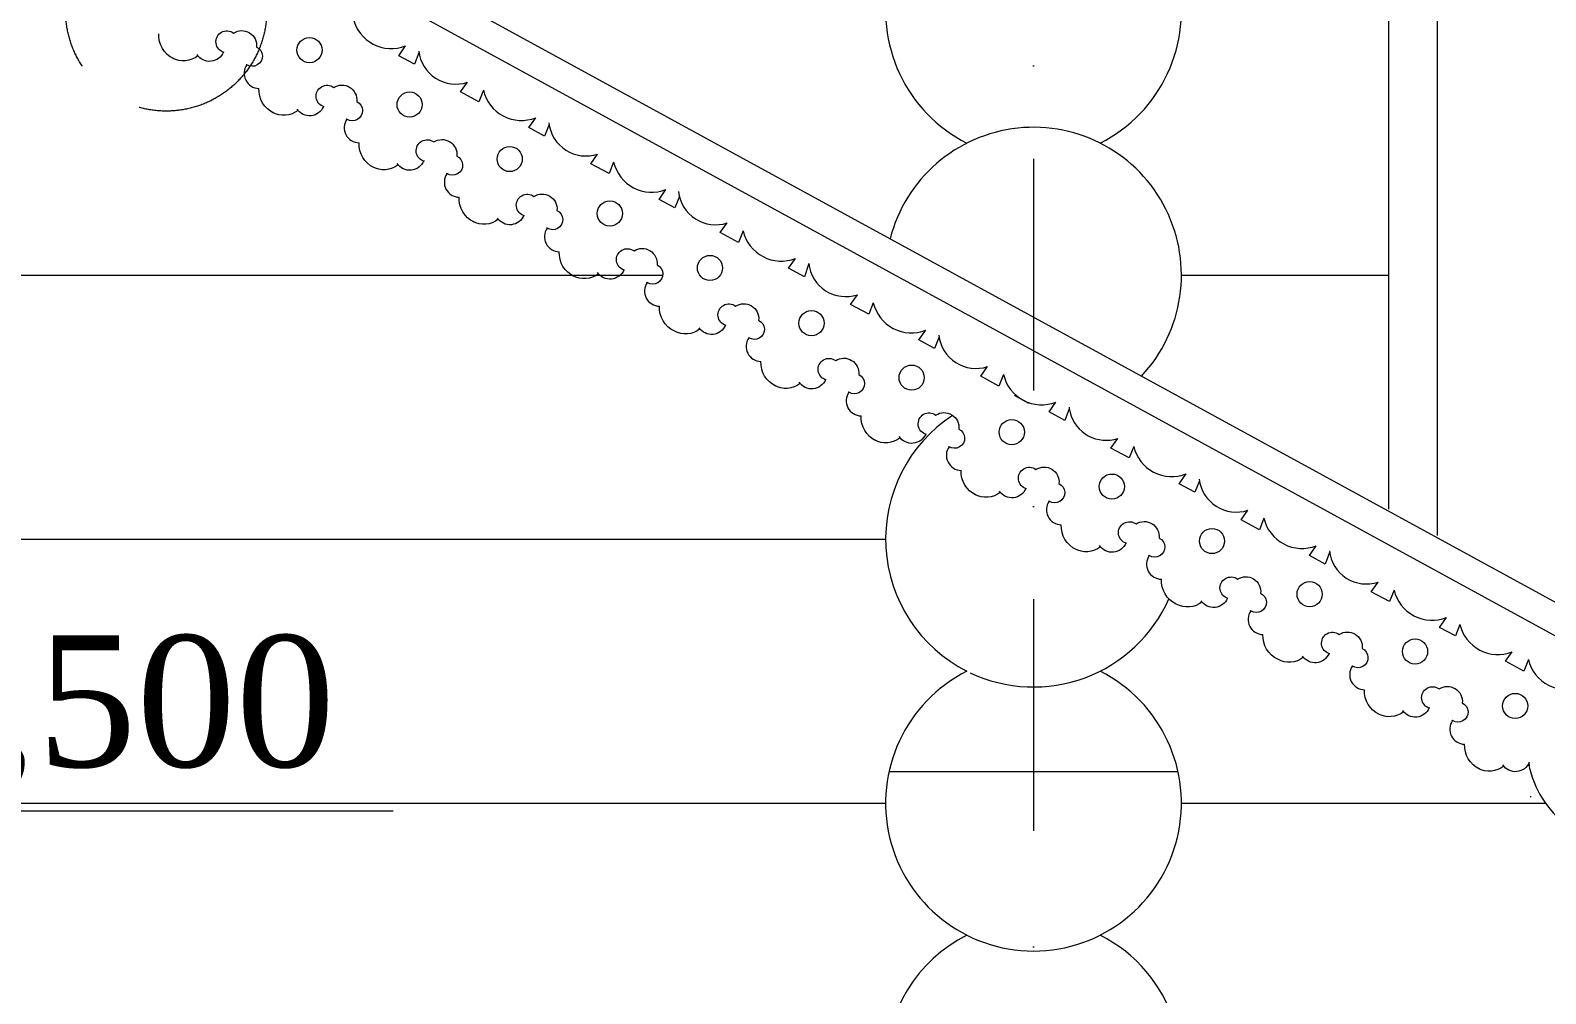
# Model space of a CAD drawing. Header units: millimetres. Extents: x 2399 to 111977, y 1313 to 59551.
# Drawn here: x 43858 to 46164, y 36305 to 37771 of the extents above; entities that cross this region are included whole.
import ezdxf

# ---------------------------------------------------------------- set-up
doc = ezdxf.new("R2010")
doc.units = ezdxf.units.MM
doc.linetypes.add('Невидимая', pattern=[391.222223, 282.222223, -109])
doc.linetypes.add('Штрихпунктирная', pattern=[670.277762, 352.777767, -176.388884, 0, -141.111112])
doc.layers.add('dim Level', color=7, linetype='Continuous', lineweight=13)
doc.layers.add('main line', color=7, linetype='Continuous', lineweight=13)
doc.styles.add('СГЕНЕРИР_СТИЛЬ_1', font='georgia.ttf')

msp = doc.modelspace()

# ---------------------------------------------------------------- linework, layer by layer
at = {"layer": 'dim Level', "color": 7, "linetype": 'Continuous', "lineweight": 13}
msp.add_line((43371.768, 36582.9628), (44410.436, 36582.9628), dxfattribs=at)
at = {"layer": 'main line', "color": 7, "linetype": 'Штрихпунктирная', "lineweight": 13}
msp.add_line((45384.3663, 39586.6714), (45384.3663, 27966.284), dxfattribs=at)
at = {"layer": 'main line', "color": 7, "linetype": 'Continuous', "lineweight": 13}
for p, q in [((45924.9865, 37042.1332), (45924.9865, 39396.43)), ((45998.674, 38149.8902), (45998.674, 37001.8337)), ((46529.0513, 36708.2011), (44257.1346, 37950.7071)), ((46342.8617, 36758.8429), (44243.4407, 37907.1933)), ((44418.6076, 37732.3656), (44429.0596, 37747.1679)), ((44442.5795, 37719.2966), (44418.6076, 37732.3656)), ((44449.437, 37736.9307), (44442.5795, 37719.2966)), ((44512.6836, 37677.0773), (44523.1355, 37691.8797)), ((44540.5342, 37662.1485), (44512.6836, 37677.0773)), ((44547.3917, 37679.7826), (44540.5342, 37662.1485)), ((44616.661, 37623.0264), (44627.113, 37637.8287)), ((44647.4904, 37627.5915), (44640.6329, 37609.9574)), ((44640.6329, 37609.9574), (44616.661, 37623.0264)), ((44710.7369, 37567.7381), (44721.1889, 37582.5405)), ((44738.5876, 37552.8093), (44710.7369, 37567.7381)), ((44745.4451, 37570.4434), (44738.5876, 37552.8093)), ((44814.7144, 37513.6872), (44825.1664, 37528.4895)), ((44838.6863, 37500.6182), (44814.7144, 37513.6872)), ((44845.5438, 37518.2523), (44838.6863, 37500.6182)), ((44907.8742, 37462.9943), (44918.3262, 37477.7967)), ((44935.7249, 37448.0655), (44907.8742, 37462.9943)), ((44942.5824, 37465.6997), (44935.7249, 37448.0655)), ((45011.8517, 37408.9434), (45022.3036, 37423.7458)), ((41106.1351, 37398.27), (44820.3957, 37398.27)), ((45035.8236, 37395.8744), (45011.8517, 37408.9434)), ((45042.3414, 37416.0516), (45035.8236, 37395.8744)), ((45609.3663, 37398.27), (45924.9865, 37398.27)), ((45105.9276, 37353.6552), (45116.3795, 37368.4575)), ((45133.7783, 37338.7263), (45105.9276, 37353.6552)), ((45140.6358, 37356.3605), (45133.7783, 37338.7263)), ((45209.9051, 37299.6042), (45220.357, 37314.4066)), ((45240.7344, 37304.1693), (45233.877, 37286.5352)), ((45233.877, 37286.5352), (45209.9051, 37299.6042)), ((45303.981, 37244.316), (45314.4329, 37259.1183)), ((45331.8317, 37229.3871), (45303.981, 37244.316)), ((45338.6892, 37247.0213), (45331.8317, 37229.3871)), ((45354.8443, 37215.6697), (45376.8917, 37203.5642)), ((45407.9585, 37190.265), (45418.4104, 37205.0674)), ((45431.9303, 37177.196), (45407.9585, 37190.265)), ((45438.7878, 37194.8301), (45431.9303, 37177.196)), ((45502.0344, 37134.9768), (45512.4863, 37149.7791)), ((45529.8851, 37120.0479), (45502.0344, 37134.9768)), ((45536.7425, 37137.6821), (45529.8851, 37120.0479)), ((45606.0118, 37080.9258), (45616.4638, 37095.7282)), ((45629.9837, 37067.8568), (45606.0118, 37080.9258)), ((45636.8412, 37085.4909), (45629.9837, 37067.8568)), ((45700.0877, 37025.6376), (45710.5397, 37040.4399)), ((45727.9384, 37010.7087), (45700.0877, 37025.6376)), ((45734.7959, 37028.3429), (45727.9384, 37010.7087)), ((40609.2044, 36996.4185), (45159.3663, 36996.4185)), ((45804.0652, 36971.5866), (45814.5172, 36986.389)), ((45828.0371, 36958.5176), (45804.0652, 36971.5866)), ((45834.8946, 36976.1518), (45828.0371, 36958.5176)), ((45898.1411, 36916.2984), (45908.5931, 36931.1007)), ((45925.9918, 36901.3695), (45898.1411, 36916.2984)), ((45932.8493, 36919.0037), (45925.9918, 36901.3695)), ((46002.1186, 36862.2474), (46012.5705, 36877.0498)), ((46032.948, 36866.8126), (46026.0905, 36849.1784)), ((46026.0905, 36849.1784), (46002.1186, 36862.2474)), ((46102.6273, 36810.5709), (46112.4554, 36824.7762)), ((46130.478, 36795.6421), (46102.6273, 36810.5709)), ((46137.3355, 36813.2762), (46130.478, 36795.6421)), ((46139.44, 36646.1792), (46138.2331, 36656.4473)), ((45164.5551, 36642.6617), (45604.1775, 36642.6617)), ((40609.2044, 36594.567), (45159.3663, 36594.567)), ((45609.3663, 36594.6196), (46162.0782, 36594.6196))]:
    msp.add_line(p, q, dxfattribs=at)
at = {"layer": 'main line', "color": 7, "linetype": 'Continuous', "lineweight": 13, "flags": 128}
for points in [[(44076.2985, 37727.7818, -0.304535594), (44053.6653, 37765.5373)], [(44076.2985, 37727.7818, -0.304535594), (44053.6653, 37765.5373)], [(44076.2985, 37727.7818, -0.304535594), (44053.6653, 37765.5373)], [(44076.2985, 37727.7818, -0.304535594), (44053.6653, 37765.5373)], [(44076.2985, 37727.7818, -0.304535594), (44053.6653, 37765.5373)], [(44076.2985, 37727.7818, -0.304535594), (44053.6653, 37765.5373)], [(44153.0166, 37737.3874, -1.219803903), (44167.3827, 37766.7773, -0.63216014), (44202.4083, 37745.4406, -1.067465283), (44187.5347, 37718.6019, 0.60309642), (44205.9817, 37682.6432)], [(44153.0166, 37737.3874, -1.219803903), (44167.3827, 37766.7773, -0.63216014), (44202.4083, 37745.4406, -1.067465283), (44187.5347, 37718.6019, 0.60309642), (44205.9817, 37682.6432)], [(44153.0166, 37737.3874, -1.219803903), (44167.3827, 37766.7773, -0.63216014), (44202.4083, 37745.4406, -1.067465283), (44187.5347, 37718.6019, 0.60309642), (44205.9817, 37682.6432)], [(44153.0166, 37737.3874, -1.219803903), (44167.3827, 37766.7773, -0.63216014), (44202.4083, 37745.4406, -1.067465283), (44187.5347, 37718.6019, 0.60309642), (44205.9817, 37682.6432)], [(44153.0166, 37737.3874, -1.219803903), (44167.3827, 37766.7773, -0.63216014), (44202.4083, 37745.4406, -1.067465283), (44187.5347, 37718.6019, 0.60309642), (44205.9817, 37682.6432)], [(44153.0166, 37737.3874, -1.219803903), (44167.3827, 37766.7773, -0.63216014), (44202.4083, 37745.4406, -1.067465283), (44187.5347, 37718.6019, 0.60309642), (44205.9817, 37682.6432)], [(44113.1387, 37732.0493, -0.304535594), (44074.1424, 37728.9552)], [(44113.1387, 37732.0493, -0.304535594), (44074.1424, 37728.9552)], [(44113.1387, 37732.0493, -0.304535594), (44074.1424, 37728.9552)], [(44113.1387, 37732.0493, -0.304535594), (44074.1424, 37728.9552)], [(44113.1387, 37732.0493, -0.304535594), (44074.1424, 37728.9552)], [(44113.1387, 37732.0493, -0.304535594), (44074.1424, 37728.9552)], [(44151.9646, 37737.9599, -0.60309642), (44111.7523, 37733.9251)], [(44151.9646, 37737.9599, -0.60309642), (44111.7523, 37733.9251)], [(44151.9646, 37737.9599, -0.60309642), (44111.7523, 37733.9251)], [(44151.9646, 37737.9599, -0.60309642), (44111.7523, 37733.9251)], [(44151.9646, 37737.9599, -0.60309642), (44111.7523, 37733.9251)], [(44151.9646, 37737.9599, -0.60309642), (44111.7523, 37733.9251)], [(44186.4827, 37719.1744, 0.017938026), (44187.395, 37718.4002)], [(44186.4827, 37719.1744, 0.017938026), (44187.395, 37718.4002)], [(44186.4827, 37719.1744, 0.017938026), (44187.395, 37718.4002)], [(44186.4827, 37719.1744, 0.017938026), (44187.395, 37718.4002)], [(44186.4827, 37719.1744, 0.017938026), (44187.395, 37718.4002)], [(44186.4827, 37719.1744, 0.017938026), (44187.395, 37718.4002)], [(44228.6149, 37644.8877, -0.304535594), (44205.9817, 37682.6432)], [(44228.6149, 37644.8877, -0.304535594), (44205.9817, 37682.6432)], [(44228.6149, 37644.8877, -0.304535594), (44205.9817, 37682.6432)], [(44228.6149, 37644.8877, -0.304535594), (44205.9817, 37682.6432)], [(44228.6149, 37644.8877, -0.304535594), (44205.9817, 37682.6432)], [(44228.6149, 37644.8877, -0.304535594), (44205.9817, 37682.6432)], [(44305.333, 37654.4933, -1.219803903), (44319.6991, 37683.8832, -0.63216014), (44354.7247, 37662.5465, -1.067465283), (44339.8511, 37635.7078, 0.60309642), (44358.2981, 37599.7492)], [(44305.333, 37654.4933, -1.219803903), (44319.6991, 37683.8832, -0.63216014), (44354.7247, 37662.5465, -1.067465283), (44339.8511, 37635.7078, 0.60309642), (44358.2981, 37599.7492)], [(44305.333, 37654.4933, -1.219803903), (44319.6991, 37683.8832, -0.63216014), (44354.7247, 37662.5465, -1.067465283), (44339.8511, 37635.7078, 0.60309642), (44358.2981, 37599.7492)], [(44305.333, 37654.4933, -1.219803903), (44319.6991, 37683.8832, -0.63216014), (44354.7247, 37662.5465, -1.067465283), (44339.8511, 37635.7078, 0.60309642), (44358.2981, 37599.7492)], [(44305.333, 37654.4933, -1.219803903), (44319.6991, 37683.8832, -0.63216014), (44354.7247, 37662.5465, -1.067465283), (44339.8511, 37635.7078, 0.60309642), (44358.2981, 37599.7492)], [(44305.333, 37654.4933, -1.219803903), (44319.6991, 37683.8832, -0.63216014), (44354.7247, 37662.5465, -1.067465283), (44339.8511, 37635.7078, 0.60309642), (44358.2981, 37599.7492)], [(44265.4551, 37649.1552, -0.304535594), (44226.4588, 37646.0611)], [(44265.4551, 37649.1552, -0.304535594), (44226.4588, 37646.0611)], [(44265.4551, 37649.1552, -0.304535594), (44226.4588, 37646.0611)], [(44265.4551, 37649.1552, -0.304535594), (44226.4588, 37646.0611)], [(44265.4551, 37649.1552, -0.304535594), (44226.4588, 37646.0611)], [(44265.4551, 37649.1552, -0.304535594), (44226.4588, 37646.0611)], [(44304.281, 37655.0658, -0.60309642), (44264.0687, 37651.031)], [(44304.281, 37655.0658, -0.60309642), (44264.0687, 37651.031)], [(44304.281, 37655.0658, -0.60309642), (44264.0687, 37651.031)], [(44304.281, 37655.0658, -0.60309642), (44264.0687, 37651.031)], [(44304.281, 37655.0658, -0.60309642), (44264.0687, 37651.031)], [(44304.281, 37655.0658, -0.60309642), (44264.0687, 37651.031)], [(44338.7991, 37636.2803, 0.017938026), (44339.7114, 37635.5062)], [(44338.7991, 37636.2803, 0.017938026), (44339.7114, 37635.5062)], [(44338.7991, 37636.2803, 0.017938026), (44339.7114, 37635.5062)], [(44338.7991, 37636.2803, 0.017938026), (44339.7114, 37635.5062)], [(44338.7991, 37636.2803, 0.017938026), (44339.7114, 37635.5062)], [(44338.7991, 37636.2803, 0.017938026), (44339.7114, 37635.5062)], [(44457.6494, 37571.5992, -1.219803903), (44472.0155, 37600.9892, -0.63216014), (44507.0411, 37579.6524, -1.067465283), (44492.1675, 37552.8137, 0.60309642), (44510.6145, 37516.8551)], [(44457.6494, 37571.5992, -1.219803903), (44472.0155, 37600.9892, -0.63216014), (44507.0411, 37579.6524, -1.067465283), (44492.1675, 37552.8137, 0.60309642), (44510.6145, 37516.8551)], [(44457.6494, 37571.5992, -1.219803903), (44472.0155, 37600.9892, -0.63216014), (44507.0411, 37579.6524, -1.067465283), (44492.1675, 37552.8137, 0.60309642), (44510.6145, 37516.8551)], [(44457.6494, 37571.5992, -1.219803903), (44472.0155, 37600.9892, -0.63216014), (44507.0411, 37579.6524, -1.067465283), (44492.1675, 37552.8137, 0.60309642), (44510.6145, 37516.8551)], [(44457.6494, 37571.5992, -1.219803903), (44472.0155, 37600.9892, -0.63216014), (44507.0411, 37579.6524, -1.067465283), (44492.1675, 37552.8137, 0.60309642), (44510.6145, 37516.8551)], [(44457.6494, 37571.5992, -1.219803903), (44472.0155, 37600.9892, -0.63216014), (44507.0411, 37579.6524, -1.067465283), (44492.1675, 37552.8137, 0.60309642), (44510.6145, 37516.8551)], [(44380.9313, 37561.9936, -0.304535594), (44358.2981, 37599.7492)], [(44380.9313, 37561.9936, -0.304535594), (44358.2981, 37599.7492)], [(44380.9313, 37561.9936, -0.304535594), (44358.2981, 37599.7492)], [(44380.9313, 37561.9936, -0.304535594), (44358.2981, 37599.7492)], [(44380.9313, 37561.9936, -0.304535594), (44358.2981, 37599.7492)], [(44380.9313, 37561.9936, -0.304535594), (44358.2981, 37599.7492)], [(44417.7714, 37566.2611, -0.304535594), (44378.7751, 37563.167)], [(44417.7714, 37566.2611, -0.304535594), (44378.7751, 37563.167)], [(44417.7714, 37566.2611, -0.304535594), (44378.7751, 37563.167)], [(44417.7714, 37566.2611, -0.304535594), (44378.7751, 37563.167)], [(44417.7714, 37566.2611, -0.304535594), (44378.7751, 37563.167)], [(44417.7714, 37566.2611, -0.304535594), (44378.7751, 37563.167)], [(44456.5974, 37572.1718, -0.60309642), (44416.385, 37568.1369)], [(44456.5974, 37572.1718, -0.60309642), (44416.385, 37568.1369)], [(44456.5974, 37572.1718, -0.60309642), (44416.385, 37568.1369)], [(44456.5974, 37572.1718, -0.60309642), (44416.385, 37568.1369)], [(44456.5974, 37572.1718, -0.60309642), (44416.385, 37568.1369)], [(44456.5974, 37572.1718, -0.60309642), (44416.385, 37568.1369)], [(44491.1155, 37553.3862, 0.017938026), (44492.0278, 37552.6121)], [(44491.1155, 37553.3862, 0.017938026), (44492.0278, 37552.6121)], [(44491.1155, 37553.3862, 0.017938026), (44492.0278, 37552.6121)], [(44491.1155, 37553.3862, 0.017938026), (44492.0278, 37552.6121)], [(44491.1155, 37553.3862, 0.017938026), (44492.0278, 37552.6121)], [(44491.1155, 37553.3862, 0.017938026), (44492.0278, 37552.6121)], [(44533.2476, 37479.0995, -0.304535594), (44510.6145, 37516.8551)], [(44533.2476, 37479.0995, -0.304535594), (44510.6145, 37516.8551)], [(44533.2476, 37479.0995, -0.304535594), (44510.6145, 37516.8551)], [(44533.2476, 37479.0995, -0.304535594), (44510.6145, 37516.8551)], [(44533.2476, 37479.0995, -0.304535594), (44510.6145, 37516.8551)], [(44533.2476, 37479.0995, -0.304535594), (44510.6145, 37516.8551)], [(44609.9658, 37488.7052, -1.219803903), (44624.3319, 37518.0951, -0.63216014), (44659.3574, 37496.7584, -1.067465283), (44644.4839, 37469.9196, 0.60309642), (44662.9309, 37433.961)], [(44609.9658, 37488.7052, -1.219803903), (44624.3319, 37518.0951, -0.63216014), (44659.3574, 37496.7584, -1.067465283), (44644.4839, 37469.9196, 0.60309642), (44662.9309, 37433.961)], [(44609.9658, 37488.7052, -1.219803903), (44624.3319, 37518.0951, -0.63216014), (44659.3574, 37496.7584, -1.067465283), (44644.4839, 37469.9196, 0.60309642), (44662.9309, 37433.961)], [(44609.9658, 37488.7052, -1.219803903), (44624.3319, 37518.0951, -0.63216014), (44659.3574, 37496.7584, -1.067465283), (44644.4839, 37469.9196, 0.60309642), (44662.9309, 37433.961)], [(44609.9658, 37488.7052, -1.219803903), (44624.3319, 37518.0951, -0.63216014), (44659.3574, 37496.7584, -1.067465283), (44644.4839, 37469.9196, 0.60309642), (44662.9309, 37433.961)], [(44609.9658, 37488.7052, -1.219803903), (44624.3319, 37518.0951, -0.63216014), (44659.3574, 37496.7584, -1.067465283), (44644.4839, 37469.9196, 0.60309642), (44662.9309, 37433.961)], [(44608.9138, 37489.2777, -0.60309642), (44568.7014, 37485.2428)], [(44608.9138, 37489.2777, -0.60309642), (44568.7014, 37485.2428)], [(44608.9138, 37489.2777, -0.60309642), (44568.7014, 37485.2428)], [(44608.9138, 37489.2777, -0.60309642), (44568.7014, 37485.2428)], [(44608.9138, 37489.2777, -0.60309642), (44568.7014, 37485.2428)], [(44608.9138, 37489.2777, -0.60309642), (44568.7014, 37485.2428)], [(44570.0878, 37483.367, -0.304535594), (44531.0915, 37480.2729)], [(44570.0878, 37483.367, -0.304535594), (44531.0915, 37480.2729)], [(44570.0878, 37483.367, -0.304535594), (44531.0915, 37480.2729)], [(44570.0878, 37483.367, -0.304535594), (44531.0915, 37480.2729)], [(44570.0878, 37483.367, -0.304535594), (44531.0915, 37480.2729)], [(44570.0878, 37483.367, -0.304535594), (44531.0915, 37480.2729)], [(44643.4319, 37470.4921, 0.017938026), (44644.3442, 37469.718)], [(44643.4319, 37470.4921, 0.017938026), (44644.3442, 37469.718)], [(44643.4319, 37470.4921, 0.017938026), (44644.3442, 37469.718)], [(44643.4319, 37470.4921, 0.017938026), (44644.3442, 37469.718)], [(44643.4319, 37470.4921, 0.017938026), (44644.3442, 37469.718)], [(44643.4319, 37470.4921, 0.017938026), (44644.3442, 37469.718)], [(44685.564, 37396.2054, -0.304535594), (44662.9309, 37433.961)], [(44685.564, 37396.2054, -0.304535594), (44662.9309, 37433.961)], [(44685.564, 37396.2054, -0.304535594), (44662.9309, 37433.961)], [(44685.564, 37396.2054, -0.304535594), (44662.9309, 37433.961)], [(44685.564, 37396.2054, -0.304535594), (44662.9309, 37433.961)], [(44685.564, 37396.2054, -0.304535594), (44662.9309, 37433.961)], [(44762.2822, 37405.8111, -1.219803903), (44776.6483, 37435.201, -0.63216014), (44811.6738, 37413.8643, -1.067465283), (44796.8003, 37387.0255, 0.60309642), (44815.2472, 37351.0669)], [(44762.2822, 37405.8111, -1.219803903), (44776.6483, 37435.201, -0.63216014), (44811.6738, 37413.8643, -1.067465283), (44796.8003, 37387.0255, 0.60309642), (44815.2472, 37351.0669)], [(44762.2822, 37405.8111, -1.219803903), (44776.6483, 37435.201, -0.63216014), (44811.6738, 37413.8643, -1.067465283), (44796.8003, 37387.0255, 0.60309642), (44815.2472, 37351.0669)], [(44762.2822, 37405.8111, -1.219803903), (44776.6483, 37435.201, -0.63216014), (44811.6738, 37413.8643, -1.067465283), (44796.8003, 37387.0255, 0.60309642), (44815.2472, 37351.0669)], [(44762.2822, 37405.8111, -1.219803903), (44776.6483, 37435.201, -0.63216014), (44811.6738, 37413.8643, -1.067465283), (44796.8003, 37387.0255, 0.60309642), (44815.2472, 37351.0669)], [(44762.2822, 37405.8111, -1.219803903), (44776.6483, 37435.201, -0.63216014), (44811.6738, 37413.8643, -1.067465283), (44796.8003, 37387.0255, 0.60309642), (44815.2472, 37351.0669)], [(44722.4042, 37400.4729, -0.304535594), (44683.4079, 37397.3788)], [(44722.4042, 37400.4729, -0.304535594), (44683.4079, 37397.3788)], [(44722.4042, 37400.4729, -0.304535594), (44683.4079, 37397.3788)], [(44722.4042, 37400.4729, -0.304535594), (44683.4079, 37397.3788)], [(44722.4042, 37400.4729, -0.304535594), (44683.4079, 37397.3788)], [(44722.4042, 37400.4729, -0.304535594), (44683.4079, 37397.3788)], [(44761.2302, 37406.3836, -0.60309642), (44721.0178, 37402.3487)], [(44761.2302, 37406.3836, -0.60309642), (44721.0178, 37402.3487)], [(44761.2302, 37406.3836, -0.60309642), (44721.0178, 37402.3487)], [(44761.2302, 37406.3836, -0.60309642), (44721.0178, 37402.3487)], [(44761.2302, 37406.3836, -0.60309642), (44721.0178, 37402.3487)], [(44761.2302, 37406.3836, -0.60309642), (44721.0178, 37402.3487)], [(44795.7483, 37387.598, 0.017938026), (44796.6606, 37386.8239)], [(44795.7483, 37387.598, 0.017938026), (44796.6606, 37386.8239)], [(44795.7483, 37387.598, 0.017938026), (44796.6606, 37386.8239)], [(44795.7483, 37387.598, 0.017938026), (44796.6606, 37386.8239)], [(44795.7483, 37387.598, 0.017938026), (44796.6606, 37386.8239)], [(44795.7483, 37387.598, 0.017938026), (44796.6606, 37386.8239)], [(44837.8804, 37313.3113, -0.304535594), (44815.2472, 37351.0669)], [(44837.8804, 37313.3113, -0.304535594), (44815.2472, 37351.0669)], [(44837.8804, 37313.3113, -0.304535594), (44815.2472, 37351.0669)], [(44837.8804, 37313.3113, -0.304535594), (44815.2472, 37351.0669)], [(44837.8804, 37313.3113, -0.304535594), (44815.2472, 37351.0669)], [(44837.8804, 37313.3113, -0.304535594), (44815.2472, 37351.0669)], [(44916.7547, 37321.7436, -1.219803903), (44931.1208, 37351.1335, -0.63216014), (44966.1463, 37329.7968, -1.067465283), (44951.2728, 37302.958, 0.60309642), (44969.7197, 37266.9994)], [(44916.7547, 37321.7436, -1.219803903), (44931.1208, 37351.1335, -0.63216014), (44966.1463, 37329.7968, -1.067465283), (44951.2728, 37302.958, 0.60309642), (44969.7197, 37266.9994)], [(44916.7547, 37321.7436, -1.219803903), (44931.1208, 37351.1335, -0.63216014), (44966.1463, 37329.7968, -1.067465283), (44951.2728, 37302.958, 0.60309642), (44969.7197, 37266.9994)], [(44916.7547, 37321.7436, -1.219803903), (44931.1208, 37351.1335, -0.63216014), (44966.1463, 37329.7968, -1.067465283), (44951.2728, 37302.958, 0.60309642), (44969.7197, 37266.9994)], [(44916.7547, 37321.7436, -1.219803903), (44931.1208, 37351.1335, -0.63216014), (44966.1463, 37329.7968, -1.067465283), (44951.2728, 37302.958, 0.60309642), (44969.7197, 37266.9994)], [(44916.7547, 37321.7436, -1.219803903), (44931.1208, 37351.1335, -0.63216014), (44966.1463, 37329.7968, -1.067465283), (44951.2728, 37302.958, 0.60309642), (44969.7197, 37266.9994)], [(44876.8767, 37316.4054, -0.304535594), (44837.8804, 37313.3113)], [(44876.8767, 37316.4054, -0.304535594), (44837.8804, 37313.3113)], [(44876.8767, 37316.4054, -0.304535594), (44837.8804, 37313.3113)], [(44876.8767, 37316.4054, -0.304535594), (44837.8804, 37313.3113)], [(44876.8767, 37316.4054, -0.304535594), (44837.8804, 37313.3113)], [(44876.8767, 37316.4054, -0.304535594), (44837.8804, 37313.3113)], [(44915.7027, 37322.3161, -0.60309642), (44875.4903, 37318.2812)], [(44915.7027, 37322.3161, -0.60309642), (44875.4903, 37318.2812)], [(44915.7027, 37322.3161, -0.60309642), (44875.4903, 37318.2812)], [(44915.7027, 37322.3161, -0.60309642), (44875.4903, 37318.2812)], [(44915.7027, 37322.3161, -0.60309642), (44875.4903, 37318.2812)], [(44915.7027, 37322.3161, -0.60309642), (44875.4903, 37318.2812)], [(44992.3529, 37229.2439, -0.304535594), (44969.7197, 37266.9994)], [(44992.3529, 37229.2439, -0.304535594), (44969.7197, 37266.9994)], [(44992.3529, 37229.2439, -0.304535594), (44969.7197, 37266.9994)], [(44992.3529, 37229.2439, -0.304535594), (44969.7197, 37266.9994)], [(44992.3529, 37229.2439, -0.304535594), (44969.7197, 37266.9994)], [(44992.3529, 37229.2439, -0.304535594), (44969.7197, 37266.9994)], [(45069.071, 37238.8495, -1.219803903), (45083.4372, 37268.2394, -0.63216014), (45118.4627, 37246.9027, -1.067465283), (45103.5892, 37220.064, 0.60309642), (45122.0361, 37184.1053)], [(45069.071, 37238.8495, -1.219803903), (45083.4372, 37268.2394, -0.63216014), (45118.4627, 37246.9027, -1.067465283), (45103.5892, 37220.064, 0.60309642), (45122.0361, 37184.1053)], [(45069.071, 37238.8495, -1.219803903), (45083.4372, 37268.2394, -0.63216014), (45118.4627, 37246.9027, -1.067465283), (45103.5892, 37220.064, 0.60309642), (45122.0361, 37184.1053)], [(45069.071, 37238.8495, -1.219803903), (45083.4372, 37268.2394, -0.63216014), (45118.4627, 37246.9027, -1.067465283), (45103.5892, 37220.064, 0.60309642), (45122.0361, 37184.1053)], [(45069.071, 37238.8495, -1.219803903), (45083.4372, 37268.2394, -0.63216014), (45118.4627, 37246.9027, -1.067465283), (45103.5892, 37220.064, 0.60309642), (45122.0361, 37184.1053)], [(45069.071, 37238.8495, -1.219803903), (45083.4372, 37268.2394, -0.63216014), (45118.4627, 37246.9027, -1.067465283), (45103.5892, 37220.064, 0.60309642), (45122.0361, 37184.1053)], [(45029.1931, 37233.5113, -0.304535594), (44990.1968, 37230.4173)], [(45029.1931, 37233.5113, -0.304535594), (44990.1968, 37230.4173)], [(45029.1931, 37233.5113, -0.304535594), (44990.1968, 37230.4173)], [(45029.1931, 37233.5113, -0.304535594), (44990.1968, 37230.4173)], [(45029.1931, 37233.5113, -0.304535594), (44990.1968, 37230.4173)], [(45029.1931, 37233.5113, -0.304535594), (44990.1968, 37230.4173)], [(45068.019, 37239.422, -0.60309642), (45027.8067, 37235.3872)], [(45068.019, 37239.422, -0.60309642), (45027.8067, 37235.3872)], [(45068.019, 37239.422, -0.60309642), (45027.8067, 37235.3872)], [(45068.019, 37239.422, -0.60309642), (45027.8067, 37235.3872)], [(45068.019, 37239.422, -0.60309642), (45027.8067, 37235.3872)], [(45068.019, 37239.422, -0.60309642), (45027.8067, 37235.3872)], [(45102.5372, 37220.6365, 0.017938026), (45103.4494, 37219.8623)], [(45102.5372, 37220.6365, 0.017938026), (45103.4494, 37219.8623)], [(45102.5372, 37220.6365, 0.017938026), (45103.4494, 37219.8623)], [(45102.5372, 37220.6365, 0.017938026), (45103.4494, 37219.8623)], [(45102.5372, 37220.6365, 0.017938026), (45103.4494, 37219.8623)], [(45102.5372, 37220.6365, 0.017938026), (45103.4494, 37219.8623)], [(45221.3874, 37155.9554, -1.219803903), (45235.7535, 37185.3453, -0.63216014), (45270.7791, 37164.0086, -1.067465283), (45255.9055, 37137.1699, 0.60309642), (45274.3525, 37101.2113)], [(45221.3874, 37155.9554, -1.219803903), (45235.7535, 37185.3453, -0.63216014), (45270.7791, 37164.0086, -1.067465283), (45255.9055, 37137.1699, 0.60309642), (45274.3525, 37101.2113)], [(45221.3874, 37155.9554, -1.219803903), (45235.7535, 37185.3453, -0.63216014), (45270.7791, 37164.0086, -1.067465283), (45255.9055, 37137.1699, 0.60309642), (45274.3525, 37101.2113)], [(45221.3874, 37155.9554, -1.219803903), (45235.7535, 37185.3453, -0.63216014), (45270.7791, 37164.0086, -1.067465283), (45255.9055, 37137.1699, 0.60309642), (45274.3525, 37101.2113)], [(45221.3874, 37155.9554, -1.219803903), (45235.7535, 37185.3453, -0.63216014), (45270.7791, 37164.0086, -1.067465283), (45255.9055, 37137.1699, 0.60309642), (45274.3525, 37101.2113)], [(45221.3874, 37155.9554, -1.219803903), (45235.7535, 37185.3453, -0.63216014), (45270.7791, 37164.0086, -1.067465283), (45255.9055, 37137.1699, 0.60309642), (45274.3525, 37101.2113)], [(45144.6693, 37146.3498, -0.304535594), (45122.0361, 37184.1053)], [(45144.6693, 37146.3498, -0.304535594), (45122.0361, 37184.1053)], [(45144.6693, 37146.3498, -0.304535594), (45122.0361, 37184.1053)], [(45144.6693, 37146.3498, -0.304535594), (45122.0361, 37184.1053)], [(45144.6693, 37146.3498, -0.304535594), (45122.0361, 37184.1053)], [(45144.6693, 37146.3498, -0.304535594), (45122.0361, 37184.1053)], [(45181.5095, 37150.6173, -0.304535594), (45142.5132, 37147.5232)], [(45181.5095, 37150.6173, -0.304535594), (45142.5132, 37147.5232)], [(45181.5095, 37150.6173, -0.304535594), (45142.5132, 37147.5232)], [(45181.5095, 37150.6173, -0.304535594), (45142.5132, 37147.5232)], [(45181.5095, 37150.6173, -0.304535594), (45142.5132, 37147.5232)], [(45181.5095, 37150.6173, -0.304535594), (45142.5132, 37147.5232)], [(45220.3354, 37156.5279, -0.60309642), (45180.1231, 37152.4931)], [(45220.3354, 37156.5279, -0.60309642), (45180.1231, 37152.4931)], [(45220.3354, 37156.5279, -0.60309642), (45180.1231, 37152.4931)], [(45220.3354, 37156.5279, -0.60309642), (45180.1231, 37152.4931)], [(45220.3354, 37156.5279, -0.60309642), (45180.1231, 37152.4931)], [(45220.3354, 37156.5279, -0.60309642), (45180.1231, 37152.4931)], [(45254.8535, 37137.7424, 0.017938026), (45255.7658, 37136.9683)], [(45254.8535, 37137.7424, 0.017938026), (45255.7658, 37136.9683)], [(45254.8535, 37137.7424, 0.017938026), (45255.7658, 37136.9683)], [(45254.8535, 37137.7424, 0.017938026), (45255.7658, 37136.9683)], [(45254.8535, 37137.7424, 0.017938026), (45255.7658, 37136.9683)], [(45254.8535, 37137.7424, 0.017938026), (45255.7658, 37136.9683)], [(45296.9857, 37063.4557, -0.304535594), (45274.3525, 37101.2113)], [(45296.9857, 37063.4557, -0.304535594), (45274.3525, 37101.2113)], [(45296.9857, 37063.4557, -0.304535594), (45274.3525, 37101.2113)], [(45296.9857, 37063.4557, -0.304535594), (45274.3525, 37101.2113)], [(45296.9857, 37063.4557, -0.304535594), (45274.3525, 37101.2113)], [(45296.9857, 37063.4557, -0.304535594), (45274.3525, 37101.2113)], [(45373.7038, 37073.0613, -1.219803903), (45388.0699, 37102.4513, -0.63216014), (45423.0955, 37081.1145, -1.067465283), (45408.2219, 37054.2758, 0.60309642), (45426.6689, 37018.3172)], [(45373.7038, 37073.0613, -1.219803903), (45388.0699, 37102.4513, -0.63216014), (45423.0955, 37081.1145, -1.067465283), (45408.2219, 37054.2758, 0.60309642), (45426.6689, 37018.3172)], [(45373.7038, 37073.0613, -1.219803903), (45388.0699, 37102.4513, -0.63216014), (45423.0955, 37081.1145, -1.067465283), (45408.2219, 37054.2758, 0.60309642), (45426.6689, 37018.3172)], [(45373.7038, 37073.0613, -1.219803903), (45388.0699, 37102.4513, -0.63216014), (45423.0955, 37081.1145, -1.067465283), (45408.2219, 37054.2758, 0.60309642), (45426.6689, 37018.3172)], [(45373.7038, 37073.0613, -1.219803903), (45388.0699, 37102.4513, -0.63216014), (45423.0955, 37081.1145, -1.067465283), (45408.2219, 37054.2758, 0.60309642), (45426.6689, 37018.3172)], [(45373.7038, 37073.0613, -1.219803903), (45388.0699, 37102.4513, -0.63216014), (45423.0955, 37081.1145, -1.067465283), (45408.2219, 37054.2758, 0.60309642), (45426.6689, 37018.3172)], [(45372.6518, 37073.6339, -0.60309642), (45332.4395, 37069.599)], [(45372.6518, 37073.6339, -0.60309642), (45332.4395, 37069.599)], [(45372.6518, 37073.6339, -0.60309642), (45332.4395, 37069.599)], [(45372.6518, 37073.6339, -0.60309642), (45332.4395, 37069.599)], [(45372.6518, 37073.6339, -0.60309642), (45332.4395, 37069.599)], [(45372.6518, 37073.6339, -0.60309642), (45332.4395, 37069.599)], [(45333.8259, 37067.7232, -0.304535594), (45294.8296, 37064.6291)], [(45333.8259, 37067.7232, -0.304535594), (45294.8296, 37064.6291)], [(45333.8259, 37067.7232, -0.304535594), (45294.8296, 37064.6291)], [(45333.8259, 37067.7232, -0.304535594), (45294.8296, 37064.6291)], [(45333.8259, 37067.7232, -0.304535594), (45294.8296, 37064.6291)], [(45333.8259, 37067.7232, -0.304535594), (45294.8296, 37064.6291)], [(45407.1699, 37054.8483, 0.017938026), (45408.0822, 37054.0742)], [(45407.1699, 37054.8483, 0.017938026), (45408.0822, 37054.0742)], [(45407.1699, 37054.8483, 0.017938026), (45408.0822, 37054.0742)], [(45407.1699, 37054.8483, 0.017938026), (45408.0822, 37054.0742)], [(45407.1699, 37054.8483, 0.017938026), (45408.0822, 37054.0742)], [(45407.1699, 37054.8483, 0.017938026), (45408.0822, 37054.0742)], [(45449.3021, 36980.5616, -0.304535594), (45426.6689, 37018.3172)], [(45449.3021, 36980.5616, -0.304535594), (45426.6689, 37018.3172)], [(45449.3021, 36980.5616, -0.304535594), (45426.6689, 37018.3172)], [(45449.3021, 36980.5616, -0.304535594), (45426.6689, 37018.3172)], [(45449.3021, 36980.5616, -0.304535594), (45426.6689, 37018.3172)], [(45449.3021, 36980.5616, -0.304535594), (45426.6689, 37018.3172)], [(45526.0202, 36990.1673, -1.219803903), (45540.3863, 37019.5572, -0.63216014), (45575.4119, 36998.2205, -1.067465283), (45560.5383, 36971.3817, 0.60309642), (45578.9853, 36935.4231)], [(45526.0202, 36990.1673, -1.219803903), (45540.3863, 37019.5572, -0.63216014), (45575.4119, 36998.2205, -1.067465283), (45560.5383, 36971.3817, 0.60309642), (45578.9853, 36935.4231)], [(45526.0202, 36990.1673, -1.219803903), (45540.3863, 37019.5572, -0.63216014), (45575.4119, 36998.2205, -1.067465283), (45560.5383, 36971.3817, 0.60309642), (45578.9853, 36935.4231)], [(45526.0202, 36990.1673, -1.219803903), (45540.3863, 37019.5572, -0.63216014), (45575.4119, 36998.2205, -1.067465283), (45560.5383, 36971.3817, 0.60309642), (45578.9853, 36935.4231)], [(45526.0202, 36990.1673, -1.219803903), (45540.3863, 37019.5572, -0.63216014), (45575.4119, 36998.2205, -1.067465283), (45560.5383, 36971.3817, 0.60309642), (45578.9853, 36935.4231)], [(45526.0202, 36990.1673, -1.219803903), (45540.3863, 37019.5572, -0.63216014), (45575.4119, 36998.2205, -1.067465283), (45560.5383, 36971.3817, 0.60309642), (45578.9853, 36935.4231)], [(45486.1422, 36984.8291, -0.304535594), (45447.146, 36981.735)], [(45486.1422, 36984.8291, -0.304535594), (45447.146, 36981.735)], [(45486.1422, 36984.8291, -0.304535594), (45447.146, 36981.735)], [(45486.1422, 36984.8291, -0.304535594), (45447.146, 36981.735)], [(45486.1422, 36984.8291, -0.304535594), (45447.146, 36981.735)], [(45486.1422, 36984.8291, -0.304535594), (45447.146, 36981.735)], [(45524.9682, 36990.7398, -0.60309642), (45484.7559, 36986.7049)], [(45524.9682, 36990.7398, -0.60309642), (45484.7559, 36986.7049)], [(45524.9682, 36990.7398, -0.60309642), (45484.7559, 36986.7049)], [(45524.9682, 36990.7398, -0.60309642), (45484.7559, 36986.7049)], [(45524.9682, 36990.7398, -0.60309642), (45484.7559, 36986.7049)], [(45524.9682, 36990.7398, -0.60309642), (45484.7559, 36986.7049)], [(45559.4863, 36971.9542, 0.017938026), (45560.3986, 36971.1801)], [(45559.4863, 36971.9542, 0.017938026), (45560.3986, 36971.1801)], [(45559.4863, 36971.9542, 0.017938026), (45560.3986, 36971.1801)], [(45559.4863, 36971.9542, 0.017938026), (45560.3986, 36971.1801)], [(45559.4863, 36971.9542, 0.017938026), (45560.3986, 36971.1801)], [(45559.4863, 36971.9542, 0.017938026), (45560.3986, 36971.1801)], [(45601.6184, 36897.6675, -0.304535594), (45578.9853, 36935.4231)], [(45601.6184, 36897.6675, -0.304535594), (45578.9853, 36935.4231)], [(45601.6184, 36897.6675, -0.304535594), (45578.9853, 36935.4231)], [(45601.6184, 36897.6675, -0.304535594), (45578.9853, 36935.4231)], [(45601.6184, 36897.6675, -0.304535594), (45578.9853, 36935.4231)], [(45601.6184, 36897.6675, -0.304535594), (45578.9853, 36935.4231)], [(45680.4927, 36906.0998, -1.219803903), (45694.8588, 36935.4897, -0.63216014), (45729.8844, 36914.153, -1.067465283), (45715.0108, 36887.3142, 0.60309642), (45733.4578, 36851.3556)], [(45680.4927, 36906.0998, -1.219803903), (45694.8588, 36935.4897, -0.63216014), (45729.8844, 36914.153, -1.067465283), (45715.0108, 36887.3142, 0.60309642), (45733.4578, 36851.3556)], [(45680.4927, 36906.0998, -1.219803903), (45694.8588, 36935.4897, -0.63216014), (45729.8844, 36914.153, -1.067465283), (45715.0108, 36887.3142, 0.60309642), (45733.4578, 36851.3556)], [(45680.4927, 36906.0998, -1.219803903), (45694.8588, 36935.4897, -0.63216014), (45729.8844, 36914.153, -1.067465283), (45715.0108, 36887.3142, 0.60309642), (45733.4578, 36851.3556)], [(45680.4927, 36906.0998, -1.219803903), (45694.8588, 36935.4897, -0.63216014), (45729.8844, 36914.153, -1.067465283), (45715.0108, 36887.3142, 0.60309642), (45733.4578, 36851.3556)], [(45680.4927, 36906.0998, -1.219803903), (45694.8588, 36935.4897, -0.63216014), (45729.8844, 36914.153, -1.067465283), (45715.0108, 36887.3142, 0.60309642), (45733.4578, 36851.3556)], [(45640.6147, 36900.7616, -0.304535594), (45601.6184, 36897.6675)], [(45640.6147, 36900.7616, -0.304535594), (45601.6184, 36897.6675)], [(45640.6147, 36900.7616, -0.304535594), (45601.6184, 36897.6675)], [(45640.6147, 36900.7616, -0.304535594), (45601.6184, 36897.6675)], [(45640.6147, 36900.7616, -0.304535594), (45601.6184, 36897.6675)], [(45640.6147, 36900.7616, -0.304535594), (45601.6184, 36897.6675)], [(45679.4407, 36906.6723, -0.60309642), (45639.2283, 36902.6374)], [(45679.4407, 36906.6723, -0.60309642), (45639.2283, 36902.6374)], [(45679.4407, 36906.6723, -0.60309642), (45639.2283, 36902.6374)], [(45679.4407, 36906.6723, -0.60309642), (45639.2283, 36902.6374)], [(45679.4407, 36906.6723, -0.60309642), (45639.2283, 36902.6374)], [(45679.4407, 36906.6723, -0.60309642), (45639.2283, 36902.6374)], [(45713.9588, 36887.8867, 0.017938026), (45714.8711, 36887.1126)], [(45713.9588, 36887.8867, 0.017938026), (45714.8711, 36887.1126)], [(45713.9588, 36887.8867, 0.017938026), (45714.8711, 36887.1126)], [(45713.9588, 36887.8867, 0.017938026), (45714.8711, 36887.1126)], [(45713.9588, 36887.8867, 0.017938026), (45714.8711, 36887.1126)], [(45713.9588, 36887.8867, 0.017938026), (45714.8711, 36887.1126)], [(45756.0909, 36813.6, -0.304535594), (45733.4578, 36851.3556)], [(45756.0909, 36813.6, -0.304535594), (45733.4578, 36851.3556)], [(45756.0909, 36813.6, -0.304535594), (45733.4578, 36851.3556)], [(45756.0909, 36813.6, -0.304535594), (45733.4578, 36851.3556)], [(45756.0909, 36813.6, -0.304535594), (45733.4578, 36851.3556)], [(45756.0909, 36813.6, -0.304535594), (45733.4578, 36851.3556)], [(45834.9652, 36822.0323, -1.219803903), (45849.3313, 36851.4222, -0.63216014), (45884.3568, 36830.0855, -1.067465283), (45869.4833, 36803.2467, 0.60309642), (45887.9303, 36767.2881)], [(45834.9652, 36822.0323, -1.219803903), (45849.3313, 36851.4222, -0.63216014), (45884.3568, 36830.0855, -1.067465283), (45869.4833, 36803.2467, 0.60309642), (45887.9303, 36767.2881)], [(45834.9652, 36822.0323, -1.219803903), (45849.3313, 36851.4222, -0.63216014), (45884.3568, 36830.0855, -1.067465283), (45869.4833, 36803.2467, 0.60309642), (45887.9303, 36767.2881)], [(45834.9652, 36822.0323, -1.219803903), (45849.3313, 36851.4222, -0.63216014), (45884.3568, 36830.0855, -1.067465283), (45869.4833, 36803.2467, 0.60309642), (45887.9303, 36767.2881)], [(45834.9652, 36822.0323, -1.219803903), (45849.3313, 36851.4222, -0.63216014), (45884.3568, 36830.0855, -1.067465283), (45869.4833, 36803.2467, 0.60309642), (45887.9303, 36767.2881)], [(45834.9652, 36822.0323, -1.219803903), (45849.3313, 36851.4222, -0.63216014), (45884.3568, 36830.0855, -1.067465283), (45869.4833, 36803.2467, 0.60309642), (45887.9303, 36767.2881)], [(45833.9132, 36822.6048, -0.60309642), (45793.7008, 36818.5699)], [(45833.9132, 36822.6048, -0.60309642), (45793.7008, 36818.5699)], [(45833.9132, 36822.6048, -0.60309642), (45793.7008, 36818.5699)], [(45833.9132, 36822.6048, -0.60309642), (45793.7008, 36818.5699)], [(45833.9132, 36822.6048, -0.60309642), (45793.7008, 36818.5699)], [(45833.9132, 36822.6048, -0.60309642), (45793.7008, 36818.5699)], [(45795.0872, 36816.6941, -0.304535594), (45756.0909, 36813.6)], [(45795.0872, 36816.6941, -0.304535594), (45756.0909, 36813.6)], [(45795.0872, 36816.6941, -0.304535594), (45756.0909, 36813.6)], [(45795.0872, 36816.6941, -0.304535594), (45756.0909, 36813.6)], [(45795.0872, 36816.6941, -0.304535594), (45756.0909, 36813.6)], [(45795.0872, 36816.6941, -0.304535594), (45756.0909, 36813.6)], [(45868.4313, 36803.8193, 0.017938026), (45869.3436, 36803.0451)], [(45868.4313, 36803.8193, 0.017938026), (45869.3436, 36803.0451)], [(45868.4313, 36803.8193, 0.017938026), (45869.3436, 36803.0451)], [(45868.4313, 36803.8193, 0.017938026), (45869.3436, 36803.0451)], [(45868.4313, 36803.8193, 0.017938026), (45869.3436, 36803.0451)], [(45868.4313, 36803.8193, 0.017938026), (45869.3436, 36803.0451)], [(45987.2816, 36739.1382, -1.219803903), (46001.6477, 36768.5281, -0.63216014), (46036.6732, 36747.1914, -1.067465283), (46021.7997, 36720.3526, 0.60309642), (46040.2467, 36684.394)], [(45987.2816, 36739.1382, -1.219803903), (46001.6477, 36768.5281, -0.63216014), (46036.6732, 36747.1914, -1.067465283), (46021.7997, 36720.3526, 0.60309642), (46040.2467, 36684.394)], [(45987.2816, 36739.1382, -1.219803903), (46001.6477, 36768.5281, -0.63216014), (46036.6732, 36747.1914, -1.067465283), (46021.7997, 36720.3526, 0.60309642), (46040.2467, 36684.394)], [(45987.2816, 36739.1382, -1.219803903), (46001.6477, 36768.5281, -0.63216014), (46036.6732, 36747.1914, -1.067465283), (46021.7997, 36720.3526, 0.60309642), (46040.2467, 36684.394)], [(45987.2816, 36739.1382, -1.219803903), (46001.6477, 36768.5281, -0.63216014), (46036.6732, 36747.1914, -1.067465283), (46021.7997, 36720.3526, 0.60309642), (46040.2467, 36684.394)], [(45987.2816, 36739.1382, -1.219803903), (46001.6477, 36768.5281, -0.63216014), (46036.6732, 36747.1914, -1.067465283), (46021.7997, 36720.3526, 0.60309642), (46040.2467, 36684.394)], [(45910.5634, 36729.5325, -0.304535594), (45887.9303, 36767.2881)], [(45910.5634, 36729.5325, -0.304535594), (45887.9303, 36767.2881)], [(45910.5634, 36729.5325, -0.304535594), (45887.9303, 36767.2881)], [(45910.5634, 36729.5325, -0.304535594), (45887.9303, 36767.2881)], [(45910.5634, 36729.5325, -0.304535594), (45887.9303, 36767.2881)], [(45910.5634, 36729.5325, -0.304535594), (45887.9303, 36767.2881)], [(45947.4036, 36733.8, -0.304535594), (45908.4073, 36730.706)], [(45947.4036, 36733.8, -0.304535594), (45908.4073, 36730.706)], [(45947.4036, 36733.8, -0.304535594), (45908.4073, 36730.706)], [(45947.4036, 36733.8, -0.304535594), (45908.4073, 36730.706)], [(45947.4036, 36733.8, -0.304535594), (45908.4073, 36730.706)], [(45947.4036, 36733.8, -0.304535594), (45908.4073, 36730.706)], [(45986.2296, 36739.7107, -0.60309642), (45946.0172, 36735.6759)], [(45986.2296, 36739.7107, -0.60309642), (45946.0172, 36735.6759)], [(45986.2296, 36739.7107, -0.60309642), (45946.0172, 36735.6759)], [(45986.2296, 36739.7107, -0.60309642), (45946.0172, 36735.6759)], [(45986.2296, 36739.7107, -0.60309642), (45946.0172, 36735.6759)], [(45986.2296, 36739.7107, -0.60309642), (45946.0172, 36735.6759)], [(46020.7477, 36720.9252, 0.017938026), (46021.66, 36720.151)], [(46020.7477, 36720.9252, 0.017938026), (46021.66, 36720.151)], [(46020.7477, 36720.9252, 0.017938026), (46021.66, 36720.151)], [(46020.7477, 36720.9252, 0.017938026), (46021.66, 36720.151)], [(46020.7477, 36720.9252, 0.017938026), (46021.66, 36720.151)], [(46020.7477, 36720.9252, 0.017938026), (46021.66, 36720.151)], [(46062.8798, 36646.6385, -0.304535594), (46040.2467, 36684.394)], [(46062.8798, 36646.6385, -0.304535594), (46040.2467, 36684.394)], [(46062.8798, 36646.6385, -0.304535594), (46040.2467, 36684.394)], [(46062.8798, 36646.6385, -0.304535594), (46040.2467, 36684.394)], [(46062.8798, 36646.6385, -0.304535594), (46040.2467, 36684.394)], [(46062.8798, 36646.6385, -0.304535594), (46040.2467, 36684.394)], [(46138.546, 36656.8166, -0.60309642), (46098.3336, 36652.7818)], [(46138.546, 36656.8166, -0.60309642), (46098.3336, 36652.7818)], [(46138.546, 36656.8166, -0.60309642), (46098.3336, 36652.7818)], [(46138.546, 36656.8166, -0.60309642), (46098.3336, 36652.7818)], [(46138.546, 36656.8166, -0.60309642), (46098.3336, 36652.7818)], [(46138.546, 36656.8166, -0.60309642), (46098.3336, 36652.7818)], [(46099.72, 36650.906, -0.304535594), (46060.7237, 36647.8119)], [(46099.72, 36650.906, -0.304535594), (46060.7237, 36647.8119)], [(46099.72, 36650.906, -0.304535594), (46060.7237, 36647.8119)], [(46099.72, 36650.906, -0.304535594), (46060.7237, 36647.8119)], [(46099.72, 36650.906, -0.304535594), (46060.7237, 36647.8119)], [(46099.72, 36650.906, -0.304535594), (46060.7237, 36647.8119)], [(46140.3372, 36605.051, -0.017938026), (46140.4294, 36603.8581)], [(46140.3372, 36605.051, -0.017938026), (46140.4294, 36603.8581)], [(46140.3372, 36605.051, -0.017938026), (46140.4294, 36603.8581)], [(46140.3372, 36605.051, -0.017938026), (46140.4294, 36603.8581)], [(46140.3372, 36605.051, -0.017938026), (46140.4294, 36603.8581)], [(46140.3372, 36605.051, -0.017938026), (46140.4294, 36603.8581)]]:
    msp.add_lwpolyline(points, format="xyb", dxfattribs=at)
at = {"layer": 'main line', "color": 7, "linetype": 'Невидимая', "lineweight": 13}
msp.add_circle((44064.8105, 37801.0029), 153.0457, dxfattribs=at)
at = {"layer": 'main line', "color": 7, "linetype": 'Continuous', "lineweight": 13}
for centre in [(44282.8904, 37740.8378), (44282.8904, 37740.8378), (44282.8904, 37740.8378), (44282.8904, 37740.8378), (44282.8904, 37740.8378), (44282.8904, 37740.8378), (44435.2068, 37657.9437), (44435.2068, 37657.9437), (44435.2068, 37657.9437), (44435.2068, 37657.9437), (44435.2068, 37657.9437), (44435.2068, 37657.9437), (44587.5232, 37575.0496), (44587.5232, 37575.0496), (44587.5232, 37575.0496), (44587.5232, 37575.0496), (44587.5232, 37575.0496), (44587.5232, 37575.0496), (44739.8396, 37492.1556), (44739.8396, 37492.1556), (44739.8396, 37492.1556), (44739.8396, 37492.1556), (44739.8396, 37492.1556), (44739.8396, 37492.1556), (44892.156, 37409.2615), (44892.156, 37409.2615), (44892.156, 37409.2615), (44892.156, 37409.2615), (44892.156, 37409.2615), (44892.156, 37409.2615), (45046.6285, 37325.194), (45046.6285, 37325.194), (45046.6285, 37325.194), (45046.6285, 37325.194), (45046.6285, 37325.194), (45046.6285, 37325.194), (45198.9448, 37242.2999), (45198.9448, 37242.2999), (45198.9448, 37242.2999), (45198.9448, 37242.2999), (45198.9448, 37242.2999), (45198.9448, 37242.2999), (45351.2612, 37159.4058), (45351.2612, 37159.4058), (45351.2612, 37159.4058), (45351.2612, 37159.4058), (45351.2612, 37159.4058), (45351.2612, 37159.4058), (45503.5776, 37076.5117), (45503.5776, 37076.5117), (45503.5776, 37076.5117), (45503.5776, 37076.5117), (45503.5776, 37076.5117), (45503.5776, 37076.5117), (45655.894, 36993.6177), (45655.894, 36993.6177), (45655.894, 36993.6177), (45655.894, 36993.6177), (45655.894, 36993.6177), (45655.894, 36993.6177), (45804.4562, 36912.7667), (45804.4562, 36912.7667), (45804.4562, 36912.7667), (45804.4562, 36912.7667), (45804.4562, 36912.7667), (45804.4562, 36912.7667), (45964.839, 36825.4827), (45964.839, 36825.4827), (45964.839, 36825.4827), (45964.839, 36825.4827), (45964.839, 36825.4827), (45964.839, 36825.4827), (46117.1554, 36742.5886), (46117.1554, 36742.5886), (46117.1554, 36742.5886), (46117.1554, 36742.5886), (46117.1554, 36742.5886), (46117.1554, 36742.5886)]:
    msp.add_circle(centre, 19.1338, dxfattribs=at)
for centre, radius, start, end in [((45384.3663, 37800.1862), 225, 296.7457516, 243.2542484), ((44407.4625, 37802.8493), 59.7232, 193.2883789, 291.1997699), ((44505.4172, 37745.7013), 56.663, 186.3098036, 288.2218023), ((44605.5158, 37693.5101), 59.7232, 193.2883789, 291.1997699), ((44703.4706, 37636.3621), 56.663, 186.3098036, 288.2218023), ((45384.3663, 37398.3307), 225, 316.8503231, 165.8013828), ((44803.5692, 37584.1709), 59.7232, 193.2883789, 291.1997699), ((44900.6078, 37531.6183), 56.663, 186.3098036, 288.2218023), ((45000.7065, 37479.4272), 59.7232, 193.2883789, 291.1997699), ((45098.6612, 37422.2791), 56.663, 186.3098036, 288.2218023), ((45198.7599, 37370.088), 59.7232, 193.2883789, 291.1997699), ((45296.7146, 37312.9399), 56.663, 186.3098036, 288.2218023), ((45396.8133, 37260.7488), 59.7232, 193.2883789, 291.1997699), ((45494.768, 37203.6007), 56.663, 186.3098036, 194.768769), ((45494.768, 37203.6007), 56.663, 194.768769, 288.2218023), ((45384.3663, 36996.4752), 225, 123.144234, 243.2542484), ((45594.8666, 37151.4096), 59.7232, 193.2883789, 291.1997699), ((45692.8214, 37094.2615), 56.663, 186.3098036, 288.2218023), ((45792.92, 37042.0704), 59.7232, 193.2883789, 291.1997699), ((45890.8747, 36984.9223), 56.663, 186.3098036, 288.2218023), ((45990.9734, 36932.7312), 59.7232, 193.2883789, 291.1997699), ((45384.3663, 36996.4752), 225, 244.5957954, 336.213838), ((46091.0721, 36880.5401), 59.7232, 193.2883789, 290.9799679), ((45384.3663, 36594.6196), 225, 116.7457516, 63.2542484), ((46195.4596, 36827.0037), 59.7232, 193.2883789, 291.1997699), ((46294.5742, 36686.4772), 160.2827, 194.5614739, 233.9284857), ((45384.3663, 36192.7641), 225, 116.7457516, 243.2542484), ((45384.3663, 36192.7641), 225, 243.2542484, 63.2542484)]:
    msp.add_arc(centre, radius, start, end, dxfattribs=at)

# ---------------------------------------------------------------- texts
at = {"layer": 'dim Level', "color": 7, "lineweight": 13, "insert": (43471.768, 36602.9628), "char_height": 200, "attachment_point": 7, "style": 'СГЕНЕРИР_СТИЛЬ_1'}
msp.add_mtext('\\A1;+4,500', dxfattribs=at)

doc.saveas('drawing.dxf')
